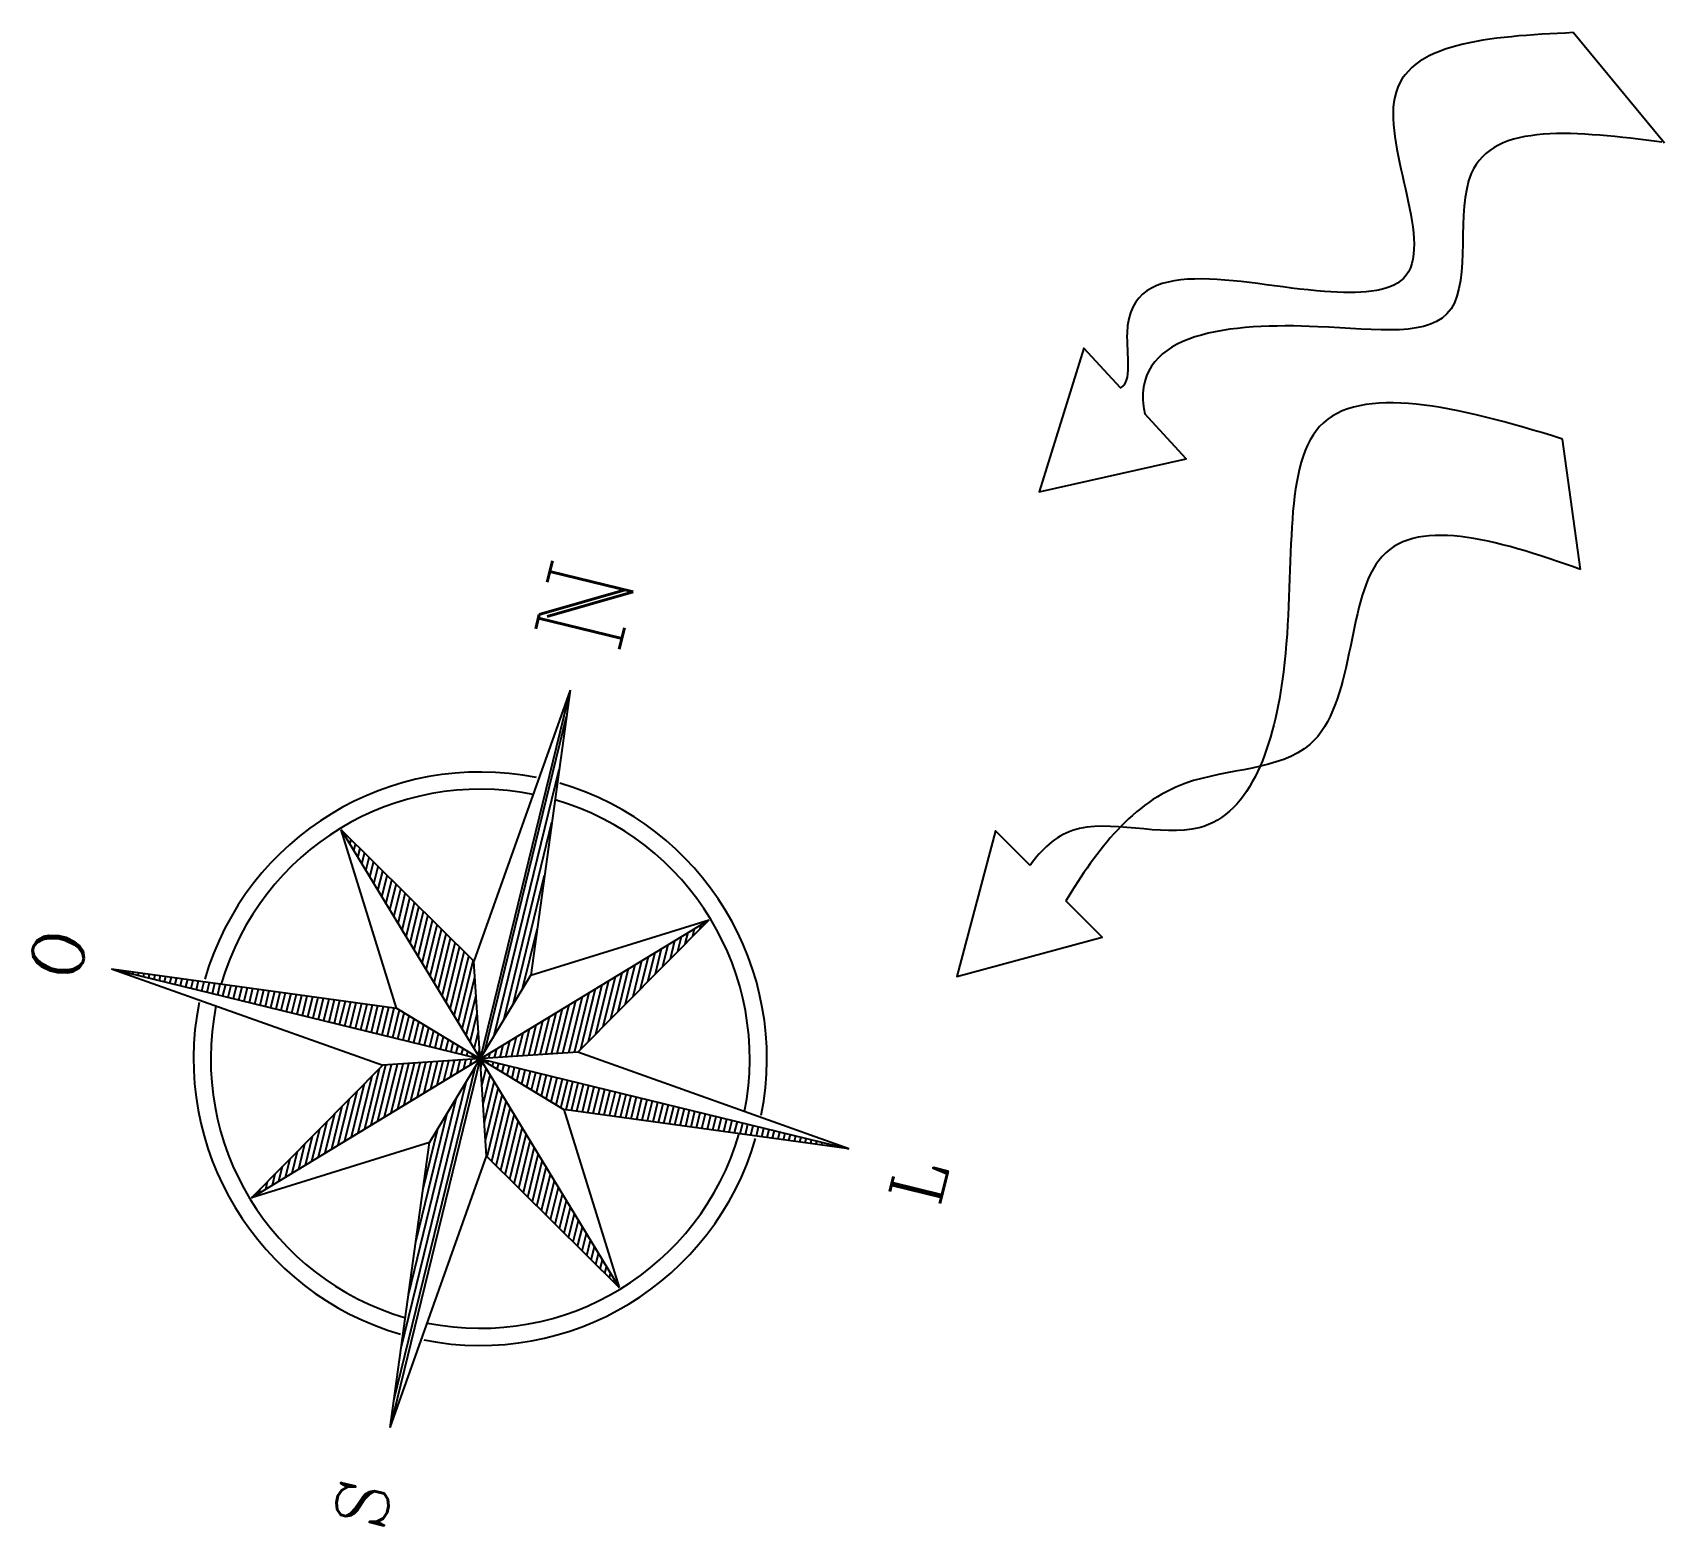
# Model space of a CAD drawing. Extents: x -599692 to 1491, y -9431878 to -451.
# Drawn here: x 1485.839 to 1490.585, y -556.166 to -551.825 of the extents above.
import ezdxf

# ---------------------------------------------------------------- set-up
doc = ezdxf.new("R2010")
doc.units = 0
doc.header["$LTSCALE"] = 0.5
doc.header["$MEASUREMENT"] = 0
doc.layers.add('PISO', color=1, linetype='CONTINUOUS')
doc.layers.add('TN_COORDS', color=2, linetype='CONTINUOUS')
pattern_1 = [(256.28252, (1472.752067, -537.07055), (0.015422195, -0.00376451), [])]

msp = doc.modelspace()

# ---------------------------------------------------------------- hatches: boundary and pattern name
at = {"layer": 'TN_COORDS'}
h = msp.add_hatch(dxfattribs=at)
h.set_pattern_fill('LINE', color=256, scale=0.005, angle=256.2825, style=0)
h.set_pattern_definition(pattern_1)
h.paths.add_polyline_path([(1487.141, -554.8089), (1487.2883, -554.5659), (1487.4026, -553.7371)])
h.paths.add_polyline_path([(1487.141, -554.8089), (1487.384, -554.9562), (1488.2127, -555.0705)])
h.paths.add_polyline_path([(1486.8794, -555.8806), (1487.141, -554.8089), (1486.9937, -555.0519)])
h.paths.add_polyline_path([(1487.141, -554.8089), (1486.8979, -554.6616), (1486.0692, -554.5473)])
h = msp.add_hatch(dxfattribs=at)
h.set_pattern_fill('LINE', color=256, scale=0.005, angle=256.2825, style=0)
h.set_pattern_definition(pattern_1)
h.paths.add_polyline_path([(1487.141, -554.8089), (1487.2883, -554.5659), (1487.4026, -553.7371)])
h.paths.add_polyline_path([(1487.141, -554.8089), (1487.384, -554.9562), (1488.2127, -555.0705)])
h.paths.add_polyline_path([(1486.8794, -555.8806), (1487.141, -554.8089), (1486.9937, -555.0519)])
h.paths.add_polyline_path([(1487.141, -554.8089), (1486.8979, -554.6616), (1486.0692, -554.5473)])
h = msp.add_hatch(dxfattribs=at)
h.set_pattern_fill('LINE', color=256, scale=0.005, angle=256.2825, style=0)
h.set_pattern_definition(pattern_1)
h.paths.add_polyline_path([(1487.1597, -555.0924), (1487.5453, -555.4744), (1487.141, -554.8089)])
h.paths.add_polyline_path([(1487.8065, -554.4045), (1487.141, -554.8089), (1487.4245, -554.7901)])
h.paths.add_polyline_path([(1486.7366, -554.1434), (1487.141, -554.8089), (1487.1222, -554.5253)])
h.paths.add_polyline_path([(1486.8574, -554.8276), (1486.4755, -555.2132), (1487.141, -554.8089)])
h = msp.add_hatch(dxfattribs=at)
h.set_pattern_fill('LINE', color=256, scale=0.005, angle=256.2825, style=0)
h.set_pattern_definition(pattern_1)
h.paths.add_polyline_path([(1487.1597, -555.0924), (1487.5453, -555.4744), (1487.141, -554.8089)])
h.paths.add_polyline_path([(1487.8065, -554.4045), (1487.141, -554.8089), (1487.4245, -554.7901)])
h.paths.add_polyline_path([(1486.7366, -554.1434), (1487.141, -554.8089), (1487.1222, -554.5253)])
h.paths.add_polyline_path([(1486.8574, -554.8276), (1486.4755, -555.2132), (1487.141, -554.8089)])

# ---------------------------------------------------------------- linework, layer by layer
at = {"layer": 'PISO'}
for p, q in [((1490.5847, -552.147), (1490.3197, -551.8252)), ((1490.5847, -552.147), (1490.3197, -551.8252)), ((1490.3412, -553.386), (1490.2885, -553.0068)), ((1490.3412, -553.386), (1490.2885, -553.0068))]:
    msp.add_line(p, q, dxfattribs=at)
for points in [[(1489.0034, -552.858), (1488.8967, -552.7423), (1488.7661, -553.1604), (1489.1936, -553.0644), (1489.0735, -552.934)], [(1489.0034, -552.858), (1488.8967, -552.7423), (1488.7661, -553.1604), (1489.1936, -553.0644), (1489.0735, -552.934)], [(1488.7402, -554.2467), (1488.6392, -554.1463), (1488.5271, -554.5698), (1488.9499, -554.4551), (1488.8438, -554.3496)], [(1488.7402, -554.2467), (1488.6392, -554.1463), (1488.5271, -554.5698), (1488.9499, -554.4551), (1488.8438, -554.3496)]]:
    msp.add_lwpolyline(points, dxfattribs=at)
for points, knots in [([(1490.3197, -551.8252), (1490.0748, -551.837), (1489.6073, -551.8672), (1489.9865, -552.5707), (1489.4714, -552.5972), (1488.9482, -552.4352), (1489.0385, -552.8424), (1489.0008, -552.8593)], [0.260151, 0.260151, 0.260151, 0.260151, 10.18787, 19.620483, 23.766462, 34.249584, 36.951046, 36.951046, 36.951046, 36.951046]), ([(1490.3197, -551.8252), (1490.0748, -551.837), (1489.6073, -551.8672), (1489.9865, -552.5707), (1489.4714, -552.5972), (1488.9482, -552.4352), (1489.0385, -552.8424), (1489.0008, -552.8593)], [0.260151, 0.260151, 0.260151, 0.260151, 10.18787, 19.620483, 23.766462, 34.249584, 36.951046, 36.951046, 36.951046, 36.951046]), ([(1490.5776, -552.1434), (1490.3326, -552.1131), (1489.9142, -552.0613), (1490.0661, -552.7385), (1489.5284, -552.6521), (1489.0332, -552.6944), (1489.0721, -552.9267), (1489.0735, -552.934)], [0, 0, 0, 0, 10.03764, 17.135972, 24.122076, 34.072958, 34.392491, 34.392491, 34.392491, 34.392491]), ([(1490.5776, -552.1434), (1490.3326, -552.1131), (1489.9142, -552.0613), (1490.0661, -552.7385), (1489.5284, -552.6521), (1489.0332, -552.6944), (1489.0721, -552.9267), (1489.0735, -552.934)], [0, 0, 0, 0, 10.03764, 17.135972, 24.122076, 34.072958, 34.392491, 34.392491, 34.392491, 34.392491]), ([(1490.2885, -553.0068), (1489.9801, -552.9108), (1489.4257, -552.7818), (1489.5441, -553.6063), (1489.3365, -554.2442), (1488.898, -554.0832), (1488.7742, -554.1992), (1488.7402, -554.2467)], [2.512526, 2.512526, 2.512526, 2.512526, 15.843882, 28.720093, 37.920727, 44.501979, 47.573703, 47.573703, 47.573703, 47.573703]), ([(1490.2885, -553.0068), (1489.9801, -552.9108), (1489.4257, -552.7818), (1489.5441, -553.6063), (1489.3365, -554.2442), (1488.898, -554.0832), (1488.7742, -554.1992), (1488.7402, -554.2467)], [2.512526, 2.512526, 2.512526, 2.512526, 15.843882, 28.720093, 37.920727, 44.501979, 47.573703, 47.573703, 47.573703, 47.573703]), ([(1490.3412, -553.386), (1490.0908, -553.2968), (1489.6332, -553.1655), (1489.7005, -553.9784), (1489.1129, -553.9578), (1488.936, -554.2009), (1488.8438, -554.3496)], [1.317667, 1.317667, 1.317667, 1.317667, 12.16587, 22.367481, 29.123544, 37.907537, 37.907537, 37.907537, 37.907537]), ([(1490.3412, -553.386), (1490.0908, -553.2968), (1489.6332, -553.1655), (1489.7005, -553.9784), (1489.1129, -553.9578), (1488.936, -554.2009), (1488.8438, -554.3496)], [1.317667, 1.317667, 1.317667, 1.317667, 12.16587, 22.367481, 29.123544, 37.907537, 37.907537, 37.907537, 37.907537])]:
    msp.add_open_spline(points, degree=3, knots=knots, dxfattribs=at)
at = {"layer": 'TN_COORDS'}
for p, q in [((1487.4026, -553.7371), (1486.8794, -555.8806)), ((1487.4026, -553.7371), (1486.8794, -555.8806)), ((1487.4026, -553.7371), (1487.1222, -554.5253)), ((1487.4026, -553.7371), (1487.1222, -554.5253)), ((1487.4026, -553.7371), (1487.2883, -554.5659)), ((1487.4026, -553.7371), (1487.2883, -554.5659)), ((1486.7366, -554.1434), (1487.5453, -555.4744)), ((1486.8979, -554.6616), (1486.7366, -554.1434)), ((1487.1222, -554.5253), (1486.7366, -554.1434)), ((1486.7366, -554.1434), (1487.5453, -555.4744)), ((1486.8979, -554.6616), (1486.7366, -554.1434)), ((1487.1222, -554.5253), (1486.7366, -554.1434)), ((1486.4755, -555.2132), (1487.8065, -554.4045)), ((1486.4755, -555.2132), (1487.8065, -554.4045)), ((1487.2883, -554.5659), (1487.8065, -554.4045)), ((1487.2883, -554.5659), (1487.8065, -554.4045)), ((1487.4245, -554.7901), (1487.8065, -554.4045)), ((1487.4245, -554.7901), (1487.8065, -554.4045)), ((1487.1597, -555.0924), (1487.1222, -554.5253)), ((1487.1597, -555.0924), (1487.1222, -554.5253)), ((1486.0692, -554.5473), (1486.8574, -554.8276)), ((1486.0692, -554.5473), (1486.8979, -554.6616)), ((1486.0692, -554.5473), (1488.2127, -555.0705)), ((1486.0692, -554.5473), (1486.8574, -554.8276)), ((1486.0692, -554.5473), (1486.8979, -554.6616)), ((1486.0692, -554.5473), (1488.2127, -555.0705)), ((1486.9937, -555.0519), (1487.2883, -554.5659)), ((1486.9937, -555.0519), (1487.2883, -554.5659)), ((1486.8979, -554.6616), (1487.384, -554.9562)), ((1486.8979, -554.6616), (1487.384, -554.9562)), ((1487.4245, -554.7901), (1486.8574, -554.8276)), ((1487.4245, -554.7901), (1486.8574, -554.8276)), ((1488.2127, -555.0705), (1487.4245, -554.7901)), ((1488.2127, -555.0705), (1487.4245, -554.7901)), ((1486.8574, -554.8276), (1486.4755, -555.2132)), ((1486.8574, -554.8276), (1486.4755, -555.2132)), ((1487.384, -554.9562), (1487.5453, -555.4744)), ((1488.2127, -555.0705), (1487.384, -554.9562)), ((1487.384, -554.9562), (1487.5453, -555.4744)), ((1488.2127, -555.0705), (1487.384, -554.9562)), ((1486.9937, -555.0519), (1486.4755, -555.2132)), ((1486.9937, -555.0519), (1486.4755, -555.2132)), ((1486.8794, -555.8806), (1486.9937, -555.0519)), ((1486.8794, -555.8806), (1486.9937, -555.0519)), ((1486.8794, -555.8806), (1487.1597, -555.0924)), ((1486.8794, -555.8806), (1487.1597, -555.0924)), ((1487.1597, -555.0924), (1487.5453, -555.4744)), ((1487.1597, -555.0924), (1487.5453, -555.4744))]:
    msp.add_line(p, q, dxfattribs=at)
for radius, start, end in [(0.8337, 78.6868, 163.8782), (0.8337, 78.6868, 163.8782), (0.8337, 348.6868, 73.8782), (0.8337, 348.6868, 73.8782), (0.7837, 78.6868, 163.8782), (0.7837, 78.6868, 163.8782), (0.7837, 348.6868, 73.8782), (0.7837, 348.6868, 73.8782), (0.8337, 168.6868, 253.8782), (0.8337, 168.6868, 253.8782), (0.7837, 168.6868, 253.8782), (0.7837, 168.6868, 253.8782), (0.8337, 258.6868, 343.8782), (0.8337, 258.6868, 343.8782), (0.7837, 258.6868, 343.8782), (0.7837, 258.6868, 343.8782)]:
    msp.add_arc((1487.141, -554.8089), radius, start, end, dxfattribs=at)

# ---------------------------------------------------------------- texts
at = {"layer": 'TN_COORDS', "width": 1.01047, "attachment_point": 1}
for s, insert, char_height, rotation in [('{\\Fromanc.shx;N}', (1487.2974, -553.5794), 0.25, 76.2825), ('{\\Fromanc.shx;N}', (1487.2974, -553.5794), 0.25, 76.2825), ('{\\Fromanc.shx;O}', (1486.0034, -554.4539), 0.15, 256.2825), ('{\\Fromanc.shx;O}', (1486.0034, -554.4539), 0.15, 256.2825), ('{\\Fromanc.shx;L}', (1488.3288, -555.2071), 0.15, 76.2825), ('{\\Fromanc.shx;L}', (1488.3288, -555.2071), 0.15, 76.2825), ('{\\Fromanc.shx;S}', (1486.7106, -556.1488), 0.15, 76.2825), ('{\\Fromanc.shx;S}', (1486.7106, -556.1488), 0.15, 76.2825)]:
    msp.add_mtext(s, dxfattribs=dict(at, insert=insert, char_height=char_height, rotation=rotation))

doc.saveas('drawing.dxf')
